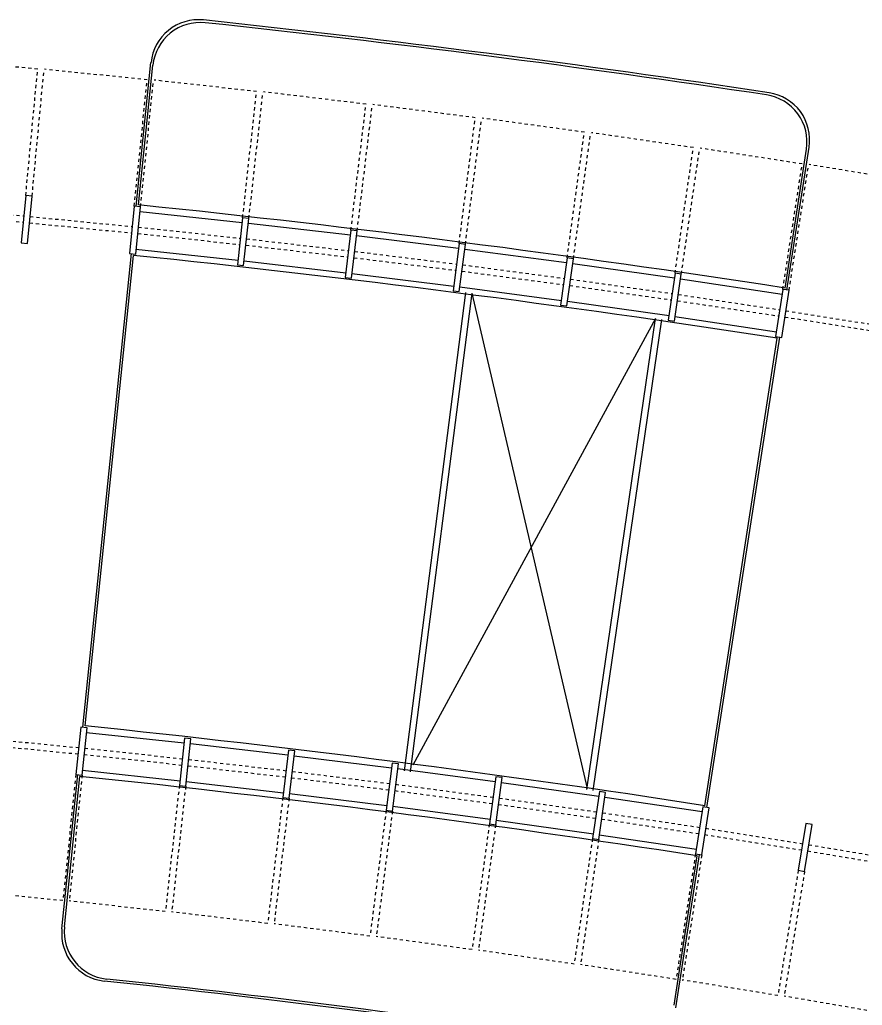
# Model space of a CAD drawing. Extents: x -165 to 137, y 302 to 416.
# Drawn here: x 24.39 to 50.95, y 353.65 to 384.72 of the extents above; entities that cross this region are included whole.
import ezdxf

# ---------------------------------------------------------------- set-up
doc = ezdxf.new("R2010")
doc.units = 0
doc.header["$LTSCALE"] = 0.02
doc.header["$MEASUREMENT"] = 0
doc.linetypes.add('HIDDEN2', pattern=[0.1875, 0.125, -0.0625])
for name, color, linetype in [('ESTR', 3, 'CONTINUOUS'), ('PISO', 1, 'CONTINUOUS'), ('PROJ', 1, 'HIDDEN2')]:
    doc.layers.add(name, color=color, linetype=linetype)

msp = doc.modelspace()

# ---------------------------------------------------------------- linework, layer by layer
at = {"layer": 'ESTR'}
for points in [[(24.437, 377.688), (24.637, 377.669), (24.777, 379.163), (24.578, 379.181)], [(27.844, 377.353), (28.043, 377.333), (28.196, 378.825), (27.997, 378.845)], [(31.248, 376.99), (31.446, 376.968), (31.612, 378.458), (31.414, 378.48)], [(34.648, 376.597), (34.846, 376.573), (35.025, 378.063), (34.827, 378.086)], [(38.045, 376.176), (38.243, 376.15), (38.435, 377.638), (38.236, 377.663)], [(41.438, 375.725), (41.636, 375.698), (41.84, 377.184), (41.642, 377.211)], [(44.827, 375.246), (45.025, 375.217), (45.242, 376.701), (45.044, 376.73)], [(48.212, 374.738), (48.41, 374.707), (48.639, 376.19), (48.442, 376.22)], [(26.156, 360.93), (26.355, 360.909), (26.508, 362.401), (26.31, 362.422)], [(29.42, 360.581), (29.619, 360.559), (29.785, 362.05), (29.586, 362.072)], [(32.681, 360.205), (32.879, 360.181), (33.058, 361.67), (32.859, 361.694)], [(35.938, 359.801), (36.137, 359.775), (36.328, 361.263), (36.13, 361.288)], [(39.192, 359.369), (39.39, 359.342), (39.594, 360.828), (39.396, 360.855)], [(42.442, 358.909), (42.64, 358.88), (42.857, 360.365), (42.659, 360.393)], [(45.688, 358.422), (45.886, 358.391), (46.115, 359.874), (45.917, 359.904)], [(48.93, 357.907), (49.127, 357.875), (49.369, 359.355), (49.172, 359.388)]]:
    msp.add_lwpolyline(points, close=True, dxfattribs=at)
at = {"layer": 'PISO'}
for p, q in [((28.059, 378.839), (28.525, 383.374)), ((28.134, 378.882), (28.587, 383.287)), ((48.511, 376.26), (49.188, 380.636)), ((48.572, 376.2), (49.269, 380.705)), ((28.18, 378.676), (31.397, 378.331)), ((31.595, 378.309), (34.809, 377.938)), ((35.006, 377.914), (38.217, 377.515)), ((28.052, 377.483), (31.269, 377.138)), ((38.414, 377.489), (41.622, 377.063)), ((26.372, 362.416), (27.906, 377.347)), ((26.446, 362.458), (27.971, 377.29)), ((31.457, 377.117), (34.671, 376.745)), ((41.819, 377.036), (45.022, 376.582)), ((34.858, 376.723), (38.069, 376.324)), ((45.219, 376.553), (48.419, 376.072)), ((38.256, 376.3), (41.464, 375.873)), ((38.442, 376.125), (36.501, 361.039)), ((38.64, 376.099), (36.699, 361.013)), ((38.64, 376.097), (42.275, 360.49)), ((41.65, 375.848), (44.854, 375.394)), ((44.431, 375.302), (36.784, 361.222)), ((42.263, 360.451), (44.431, 375.304)), ((45.041, 375.366), (48.24, 374.885)), ((42.461, 360.422), (44.629, 375.275)), ((46.048, 359.884), (48.343, 374.718)), ((45.986, 359.944), (48.266, 374.679)), ((26.492, 362.252), (29.57, 361.923)), ((29.767, 361.901), (32.842, 361.545)), ((33.039, 361.521), (36.111, 361.14)), ((26.364, 361.059), (29.442, 360.73)), ((36.308, 361.114), (39.376, 360.706)), ((25.719, 356.063), (26.218, 360.923)), ((25.795, 356.125), (26.283, 360.867)), ((29.629, 360.709), (32.704, 360.353)), ((39.573, 360.679), (42.637, 360.245)), ((32.891, 360.331), (35.963, 359.949)), ((42.834, 360.216), (45.895, 359.756)), ((36.149, 359.925), (39.218, 359.517)), ((39.404, 359.491), (42.469, 359.057)), ((42.655, 359.03), (45.716, 358.569)), ((45.013, 353.653), (45.742, 358.363)), ((45.072, 353.573), (45.819, 358.402))]:
    msp.add_line(p, q, dxfattribs=at)
for centre, radius, start, end in [((30.018, 383.22), 1.5, 83.9268, 174.1325), ((30.079, 383.133), 1.5, 83.9169, 174.1325), ((-13.16, -22.598), 409.609, 81.41138, 83.92681), ((-13.16, -22.598), 409.529, 81.42125, 83.91694), ((47.705, 380.866), 1.5, 351.2057, 81.4213), ((47.787, 380.934), 1.5, 351.2057, 81.4114), ((-13.16, -22.598), 403.598, 81.21067, 84.12752), ((-13.16, -22.598), 401.998, 81.21069, 84.1275), ((-13.16, -22.598), 387.088, 81.21089, 84.12731), ((-13.16, -22.598), 385.488, 81.21091, 84.12728), ((27.211, 355.909), 1.5, 174.1325, 263.912), ((27.288, 355.972), 1.5, 174.1325, 263.9015), ((-13.16, -22.598), 379.154, 81.42622, 83.91198), ((-13.16, -22.598), 379.224, 81.43671, 83.90148)]:
    msp.add_arc(centre, radius, start, end, dxfattribs=at)
at = {"layer": 'PROJ'}
for p, q in [((24.953, 383.164), (21.717, 383.468)), ((24.578, 379.181), (24.953, 383.164)), ((24.777, 379.163), (25.152, 383.145)), ((28.406, 382.824), (25.173, 383.157)), ((27.997, 378.845), (28.406, 382.824)), ((28.196, 378.825), (28.605, 382.804)), ((31.856, 382.456), (28.626, 382.816)), ((31.414, 378.48), (31.856, 382.456)), ((31.612, 378.458), (32.055, 382.434)), ((35.303, 382.058), (32.076, 382.445)), ((34.827, 378.086), (35.303, 382.058)), ((35.025, 378.063), (35.502, 382.034)), ((38.747, 381.631), (35.523, 382.045)), ((38.236, 377.663), (38.747, 381.631)), ((38.435, 377.638), (38.945, 381.605)), ((42.186, 381.174), (38.966, 381.616)), ((41.642, 377.211), (42.186, 381.174)), ((41.84, 377.184), (42.384, 381.147)), ((45.622, 380.688), (42.406, 381.158)), ((45.044, 376.73), (45.622, 380.688)), ((45.242, 376.701), (45.82, 380.659)), ((49.053, 380.173), (45.841, 380.67)), ((48.442, 376.22), (49.053, 380.173)), ((48.639, 376.19), (49.251, 380.143)), ((52.48, 379.629), (49.272, 380.153)), ((21.297, 378.824), (24.52, 378.534)), ((21.286, 378.624), (24.496, 378.335)), ((24.713, 378.516), (27.934, 378.199)), ((24.7, 378.316), (27.908, 378)), ((28.127, 378.179), (31.344, 377.834)), ((28.112, 377.979), (31.317, 377.636)), ((31.538, 377.813), (34.752, 377.441)), ((31.521, 377.613), (34.723, 377.243)), ((34.927, 377.218), (38.125, 376.821)), ((34.945, 377.418), (38.156, 377.018)), ((38.349, 376.994), (41.556, 376.567)), ((38.329, 376.794), (41.524, 376.37)), ((41.727, 376.342), (44.918, 375.89)), ((41.749, 376.541), (44.953, 376.087)), ((45.145, 376.059), (48.345, 375.577)), ((45.122, 375.86), (48.309, 375.381)), ((48.512, 375.349), (51.695, 374.843)), ((48.537, 375.548), (51.733, 375.039)), ((23.166, 362.078), (26.246, 361.775)), ((23.146, 361.879), (26.226, 361.576)), ((26.439, 361.755), (29.517, 361.426)), ((26.418, 361.556), (29.496, 361.227)), ((29.71, 361.404), (32.785, 361.048)), ((29.687, 361.205), (32.762, 360.85)), ((32.978, 361.025), (36.049, 360.643)), ((26.156, 360.93), (25.747, 356.951)), ((26.355, 360.909), (25.946, 356.93)), ((32.953, 360.827), (36.025, 360.445)), ((29.42, 360.581), (28.977, 356.606)), ((29.619, 360.559), (29.176, 356.584)), ((36.216, 360.42), (39.284, 360.012)), ((36.242, 360.619), (39.31, 360.21)), ((32.681, 360.205), (32.204, 356.233)), ((32.879, 360.181), (32.403, 356.209)), ((39.503, 360.184), (42.568, 359.75)), ((35.938, 359.801), (35.428, 355.833)), ((36.137, 359.775), (35.626, 355.808)), ((39.475, 359.986), (42.54, 359.552)), ((42.73, 359.524), (45.791, 359.064)), ((42.76, 359.722), (45.821, 359.262)), ((39.192, 359.369), (38.648, 355.406)), ((39.39, 359.342), (38.846, 355.379)), ((46.013, 359.232), (49.07, 358.746)), ((42.442, 358.909), (41.864, 354.951)), ((42.64, 358.88), (42.062, 354.922)), ((45.982, 359.034), (49.038, 358.548)), ((49.262, 358.714), (52.314, 358.202)), ((45.688, 358.422), (45.077, 354.469)), ((45.886, 358.391), (45.274, 354.438)), ((49.228, 358.517), (52.281, 358.005)), ((48.93, 357.907), (48.285, 353.96)), ((49.127, 357.875), (48.482, 353.927)), ((25.747, 356.951), (22.713, 357.263)), ((28.977, 356.606), (25.946, 356.943)), ((32.204, 356.233), (29.176, 356.597)), ((35.428, 355.833), (32.403, 356.222)), ((38.648, 355.406), (35.626, 355.821)), ((41.864, 354.951), (38.846, 355.392)), ((45.077, 354.469), (42.062, 354.935)), ((48.285, 353.96), (45.275, 354.451)), ((51.488, 353.423), (48.483, 353.94))]:
    msp.add_line(p, q, dxfattribs=at)

doc.saveas('drawing.dxf')
